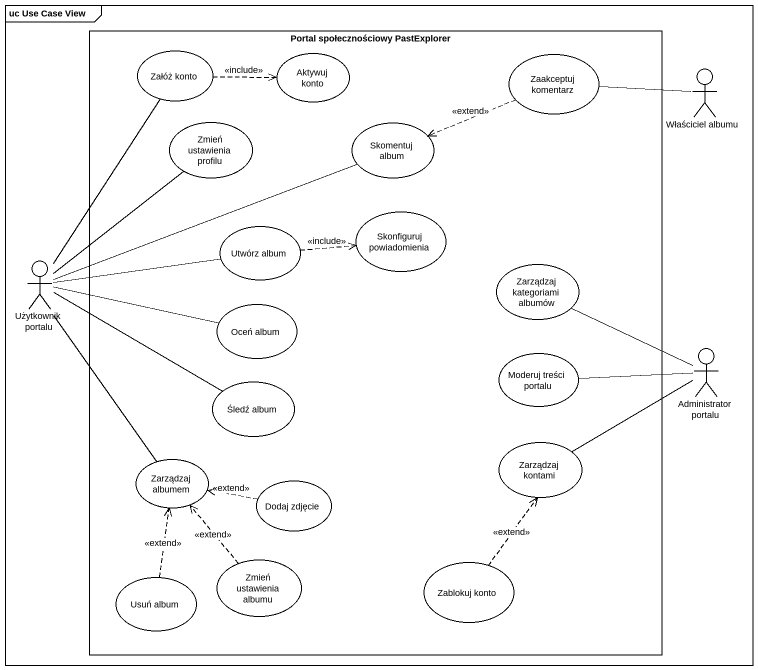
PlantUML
@startuml
mainframe uc Use Case View
rectangle "Portal społecznościowy PastExplorer" as Portal_społecznościowy {
  usecase "Załóż konto" as Załóż_konto
  usecase "Aktywuj konto" as Aktywuj_konto
  usecase "Zaakceptuj komentarz" as Zaakceptuj_komentarz
  usecase "Zmień ustawienia profilu" as Zmień_ustawienia_profilu
  usecase "Skomentuj album" as Skomentuj_album
  usecase "Utwórz album" as Utwórz_album
  usecase "Skonfiguruj powiadomienia" as Skonfiguruj_powiadomienia
  usecase "Zarządzaj kategoriami albumów" as Zarządzaj_kategoriami
  usecase "Oceń album" as Oceń_album
  usecase "Moderuj treści portalu" as Moderuj_treści_portalu
  usecase "Śledź album" as Śledź_album
  usecase "Zarządzaj albumem" as Zarządzaj_albumem
  usecase "Zarządzaj kontami" as Zarządzaj_kontami
  usecase "Dodaj zdjęcie" as Dodaj_zdjęcie
  usecase "Usuń album" as Usuń_album
  usecase "Zmień ustawienia albumu" as Zmień_ustawienia_albumu
  usecase "Zablokuj konto" as Zablokuj_konto
}
actor "Właściciel albumu" as Właściciel_albumu
actor "Użytkownik portalu" as Użytkownik_portalu
actor "Administrator portalu" as Administrator_portalu
Załóż_konto .right.> Aktywuj_konto : <<include>>
Zaakceptuj_komentarz .left.> Skomentuj_album : <<extend>>
Właściciel_albumu -left- Zaakceptuj_komentarz
Utwórz_album .right.> Skonfiguruj_powiadomienia : <<include>>
Użytkownik_portalu -up- Załóż_konto
Użytkownik_portalu -up- Zmień_ustawienia_profilu
Użytkownik_portalu -right- Skomentuj_album
Użytkownik_portalu -right- Utwórz_album
Użytkownik_portalu -right- Śledź_album
Użytkownik_portalu -- Zarządzaj_albumem
Zarządzaj_kategoriami -right- Administrator_portalu
Oceń_album -left- Użytkownik_portalu
Moderuj_treści_portalu -right- Administrator_portalu
Zarządzaj_kontami -right- Administrator_portalu
Dodaj_zdjęcie .left.> Zarządzaj_albumem : <<extend>>
Usuń_album .up.> Zarządzaj_albumem : <<extend>>
Zmień_ustawienia_albumu .up.> Zarządzaj_albumem : <<extend>>
Zablokuj_konto .up.> Zarządzaj_kontami : <<extend>>
@enduml
